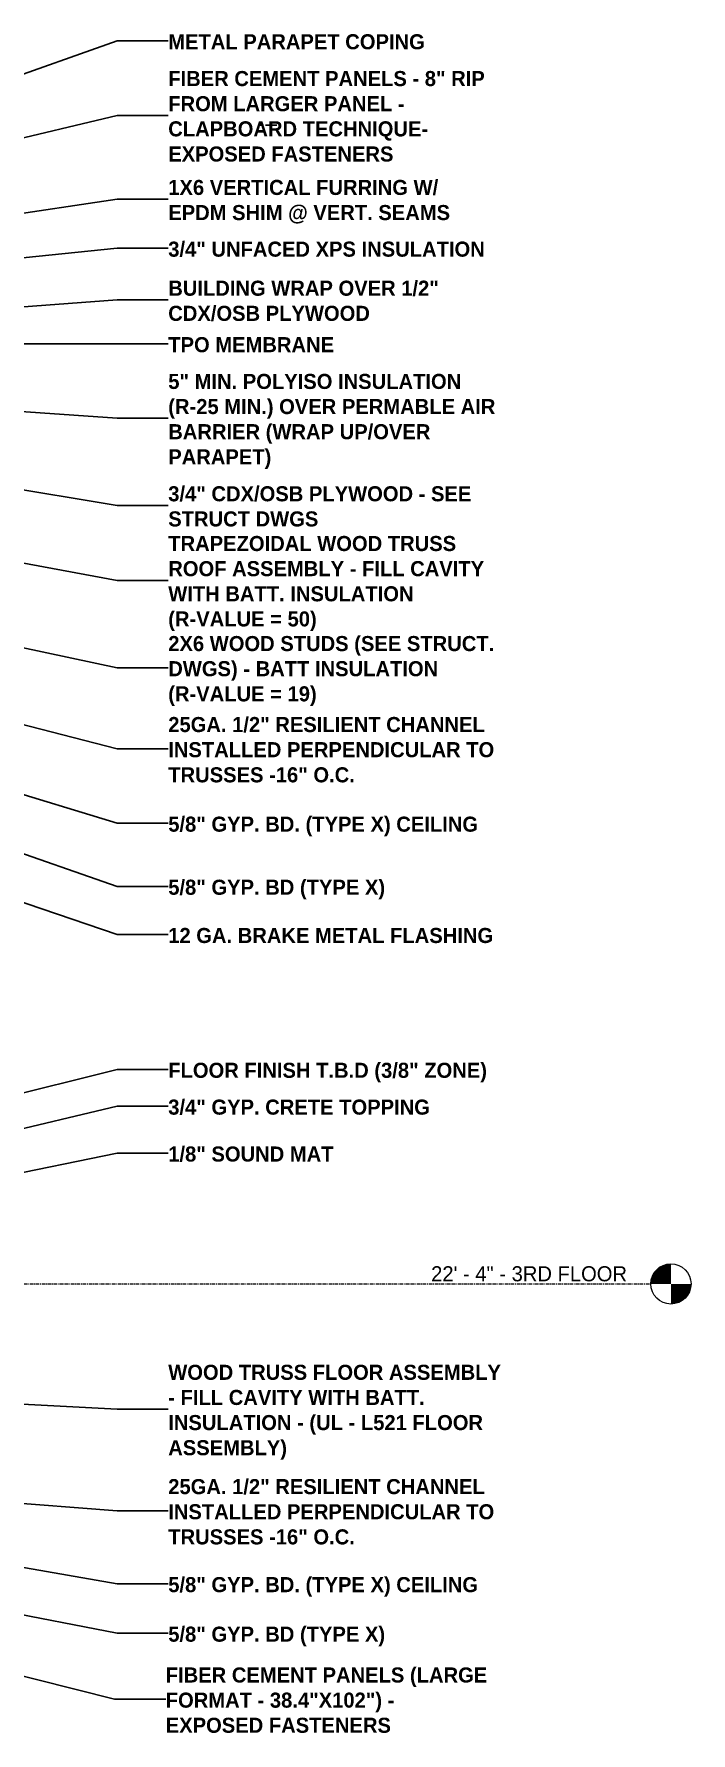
# Model space of a CAD drawing. Header units: inches. Extents: x 2469 to 3241, y -184 to 455.
# Drawn here: x 2970.7 to 3068.8, y 201 to 454.5 of the extents above; entities that cross this region are included whole.
import ezdxf

# ---------------------------------------------------------------- set-up
doc = ezdxf.new("R2010")
doc.units = ezdxf.units.IN
doc.header["$MEASUREMENT"] = 0
doc.linetypes.add('Grid Line 1_2_', pattern=[0.875, 0.5, -0.125, 0.125, -0.125])
for name, color, linetype, lineweight in [('A-ANNO-SYMB', 150, 'Continuous', 9), ('A-FLOR-LEVL', 51, 'Continuous', 9), ('A-FLOR-LEVL-1', 51, 'Grid Line 1_2_', 9), ('G-ANNO-TEXT', 231, 'Continuous', 30), ('G-ANNO-TEXT-1', 231, 'Continuous', 9)]:
    doc.layers.add(name, color=color, linetype=linetype, lineweight=lineweight)
doc.styles.add('Century Gothic', font='ufonts.com_century-gothic.ttf', dxfattribs={"height": 2.25})
doc.styles.add('Century Gothic_B', font='GOTHICB.TTF', dxfattribs={"height": 2.25})

# ---------------------------------------------------------------- blocks, each defined once
blk = doc.blocks.new('Level - Level Head - Circle-50818-WALL SECTION - NORTH EXT_ WALL - LOOKING WEST')
at = {"layer": 'A-FLOR-LEVL'}
h = blk.add_hatch(color=256, dxfattribs=at)
edge = h.paths.add_edge_path(flags=0)
edge.add_line((4027.16, 0), (4024.16, 0))
edge.add_arc((4027.16, 0), 3, 90, 180, ccw=False)
edge.add_line((4027.16, 3), (4027.16, 0))
h = blk.add_hatch(color=256, dxfattribs=at)
edge = h.paths.add_edge_path(flags=0)
edge.add_line((4027.16, -3), (4027.16, 0))
edge.add_line((4027.16, 0), (4030.16, 0))
edge.add_arc((4027.16, 0), 3, 270, 360, ccw=False)
blk.add_circle((4027.16, 0), 3, dxfattribs=at)
blk = doc.blocks.new('Section - Callout Head-565430-WALL SECTION - NORTH EXT_ WALL - LOOKING WEST')
at = {"layer": 'A-ANNO-SYMB'}
for start, end in [(0, 180), (180, 0)]:
    blk.add_arc((3876.54, 440.82), 6, start, end, dxfattribs=at)
at = {"layer": 'A-ANNO-SYMB', "insert": (3965.51, 442.22), "char_height": 2.25, "width": 3.8632, "attachment_point": 1, "style": 'Century Gothic'}
blk.add_mtext('---', dxfattribs=at)

msp = doc.modelspace()

# ---------------------------------------------------------------- linework, layer by layer
at = {"layer": 'A-FLOR-LEVL-1'}
msp.add_line((2810.025038, 268), (3062.778864, 268), dxfattribs=at)
at = {"layer": 'G-ANNO-TEXT'}
for p, q in [((2905.846501, 426.110001), (2983.133564, 453.4193)), ((2983.133564, 453.4193), (2990.770274, 453.4193)), ((2898.76039, 422.1899), (2983.133564, 442.300604)), ((2983.133564, 442.300604), (2990.770274, 442.300604)), ((2898.443041, 417.170965), (2983.133564, 429.812604)), ((2983.133564, 429.812604), (2990.770274, 429.812604)), ((2897.501984, 413.697021), (2983.133564, 422.483106)), ((2983.133564, 422.483106), (2990.770274, 422.483106)), ((2896.725719, 408.477514), (2983.133564, 414.781106)), ((2983.133564, 414.781106), (2990.770274, 414.781106)), ((2882.749816, 408.231694), (2990.770274, 408.231694)), ((2870.963061, 405.135683), (2983.133564, 397.12249)), ((2870.963061, 402.635683), (2983.133564, 384.11456)), ((2983.133564, 397.12249), (2990.770274, 397.12249)), ((2870.963061, 393.51909), (2983.133564, 372.944709)), ((2983.133564, 384.11456), (2990.770274, 384.11456)), ((2894.435722, 378.77285), (2983.133564, 359.89404)), ((2864.484384, 372.921485), (2983.133564, 336.707202)), ((2882.134542, 373.856643), (2983.133564, 347.815241)), ((2983.133564, 372.944709), (2990.770274, 372.944709)), ((2890.88038, 359.368763), (2983.133564, 327.296672)), ((2983.133564, 359.89404), (2990.770274, 359.89404)), ((2899.579195, 348.537145), (2983.133564, 320.100681)), ((2983.133564, 347.815241), (2990.770274, 347.815241)), ((2983.133564, 336.707202), (2990.770274, 336.707202)), ((2983.133564, 327.296672), (2990.770274, 327.296672)), ((2983.133564, 320.100681), (2990.770274, 320.100681)), ((2854.403634, 267.973314), (2983.133564, 299.99019)), ((2983.133564, 299.99019), (2990.770274, 299.99019)), ((2867.678468, 267.126579), (2983.133564, 294.498165)), ((2983.133564, 294.498165), (2990.770274, 294.498165)), ((2882.602113, 266.839499), (2983.133564, 287.499877)), ((2983.133564, 287.499877), (2990.770274, 287.499877)), ((2879.76346, 254.858266), (2983.133564, 249.313045)), ((2983.133564, 249.313045), (2990.770274, 249.313045)), ((2880.686905, 241.23141), (2983.133564, 223.265057)), ((2887.994152, 241.651406), (2983.133564, 234.136383)), ((2890.673612, 233.882169), (2983.133564, 215.876823)), ((2983.133564, 234.136383), (2990.770274, 234.136383)), ((2898.734188, 227.359744), (2982.758564, 206.035443)), ((2983.133564, 223.265057), (2990.770274, 223.265057)), ((2983.133564, 215.876823), (2990.770274, 215.876823)), ((2982.758564, 206.035443), (2990.395274, 206.035443))]:
    msp.add_line(p, q, dxfattribs=at)

# ---------------------------------------------------------------- block references
at = {"layer": 'A-ANNO-SYMB'}
msp.add_blockref('Section - Callout Head-565430-WALL SECTION - NORTH EXT_ WALL - LOOKING WEST', (-961.384049, 0), dxfattribs=at)
at = {"layer": 'A-FLOR-LEVL'}
msp.add_blockref('Level - Level Head - Circle-50818-WALL SECTION - NORTH EXT_ WALL - LOOKING WEST', (-961.384049, 268), dxfattribs=at)

# ---------------------------------------------------------------- texts
at = {"layer": 'A-FLOR-LEVL', "insert": (3029.998008, 270.637696), "char_height": 2.25, "width": 36.28425, "attachment_point": 1, "style": 'Century Gothic'}
msp.add_mtext('22\' - 4" - 3RD FLOOR', dxfattribs=at)
at = {"layer": 'G-ANNO-TEXT-1', "char_height": 2.25, "attachment_point": 1, "style": 'Century Gothic_B'}
for s, insert, width in [('METAL PARAPET COPING', (2990.770274, 454.41989), 45.52575), ('FIBER CEMENT PANELS - 8" RIP', (2990.770274, 448.927966), 54.237), ('FROM LARGER PANEL -', (2990.770274, 445.177966), 41.6625), ('CLAPBOARD TECHNIQUE-', (2990.770274, 441.427966), 46.88925), ('EXPOSED FASTENERS', (2990.770274, 437.677966), 37.64775), ('1X6 VERTICAL FURRING W/', (2990.770274, 432.688785), 48.783), ('EPDM SHIM @ VERT. SEAMS', (2990.770274, 428.938785), 49.01025), ('3/4" UNFACED XPS INSULATION', (2990.770274, 423.483697), 57.267), ('BUILDING WRAP OVER 1/2"', (2990.770274, 417.657287), 49.2375), ('CDX/OSB PLYWOOD', (2990.770274, 413.907287), 37.79925), ('TPO MEMBRANE', (2990.770274, 409.232284), 29.46675), ('5" MIN. POLYISO INSULATION', (2990.770274, 403.749852), 52.94925), ('(R-25 MIN.) OVER PERMABLE AIR', (2990.770274, 399.999852), 59.2365), ('BARRIER (WRAP UP/OVER', (2990.770274, 396.249852), 46.2075), ('PARAPET)', (2990.770274, 392.499852), 17.49825), ('3/4" CDX/OSB PLYWOOD - SEE', (2990.770274, 386.990741), 56.2065), ('STRUCT DWGS', (2990.770274, 383.240741), 25.6035), ('TRAPEZOIDAL WOOD TRUSS', (2990.770274, 379.572072), 49.8435), ('ROOF ASSEMBLY - FILL CAVITY', (2990.770274, 375.822072), 55.22175), ('WITH BATT. INSULATION', (2990.770274, 372.072072), 42.117), ('(R-VALUE = 50)', (2990.770274, 368.322072), 27.4215), ('2X6 WOOD STUDS (SEE STRUCT.', (2990.770274, 364.645811), 56.58525), ('DWGS) - BATT INSULATION', (2990.770274, 360.895811), 47.874), ('(R-VALUE = 19)', (2990.770274, 357.145811), 27.4215), ('25GA. 1/2" RESILIENT CHANNEL', (2990.770274, 352.567013), 56.964), ('INSTALLED PERPENDICULAR TO', (2990.770274, 348.817013), 55.2975), ('TRUSSES -16" O.C.', (2990.770274, 345.067013), 32.421), ('5/8" GYP. BD. (TYPE X) CEILING', (2990.770274, 337.707793), 56.58525), ('5/8" GYP. BD (TYPE X)', (2990.770274, 328.297263), 39.46575), ('12 GA. BRAKE METAL FLASHING', (2990.770274, 321.101271), 57.64575), ('FLOOR FINISH T.B.D (3/8" ZONE)', (2990.770274, 300.99078), 57.267), ('3/4" GYP. CRETE TOPPING', (2990.770274, 295.498755), 47.04075), ('1/8" SOUND MAT', (2990.770274, 288.500467), 30.98175), ('WOOD TRUSS FLOOR ASSEMBLY', (2990.770274, 255.940408), 57.49425), ('- FILL CAVITY WITH BATT.', (2990.770274, 252.190408), 43.935), ('INSULATION - (UL - L521 FLOOR', (2990.770274, 248.440408), 56.43375), ('ASSEMBLY)', (2990.770274, 244.690408), 20.301), ('25GA. 1/2" RESILIENT CHANNEL', (2990.770274, 238.888155), 56.964), ('INSTALLED PERPENDICULAR TO', (2990.770274, 235.138155), 55.2975), ('TRUSSES -16" O.C.', (2990.770274, 231.388155), 32.421), ('5/8" GYP. BD. (TYPE X) CEILING', (2990.770274, 224.265648), 56.58525), ('5/8" GYP. BD (TYPE X)', (2990.770274, 216.877413), 39.46575), ('FIBER CEMENT PANELS (LARGE', (2990.395274, 210.787214), 54.9945), ('FORMAT - 38.4"X102") -', (2990.395274, 207.037214), 42.723), ('EXPOSED FASTENERS', (2990.395274, 203.287214), 37.64775)]:
    msp.add_mtext(s, dxfattribs=dict(at, insert=insert, width=width))

doc.saveas('drawing.dxf')
